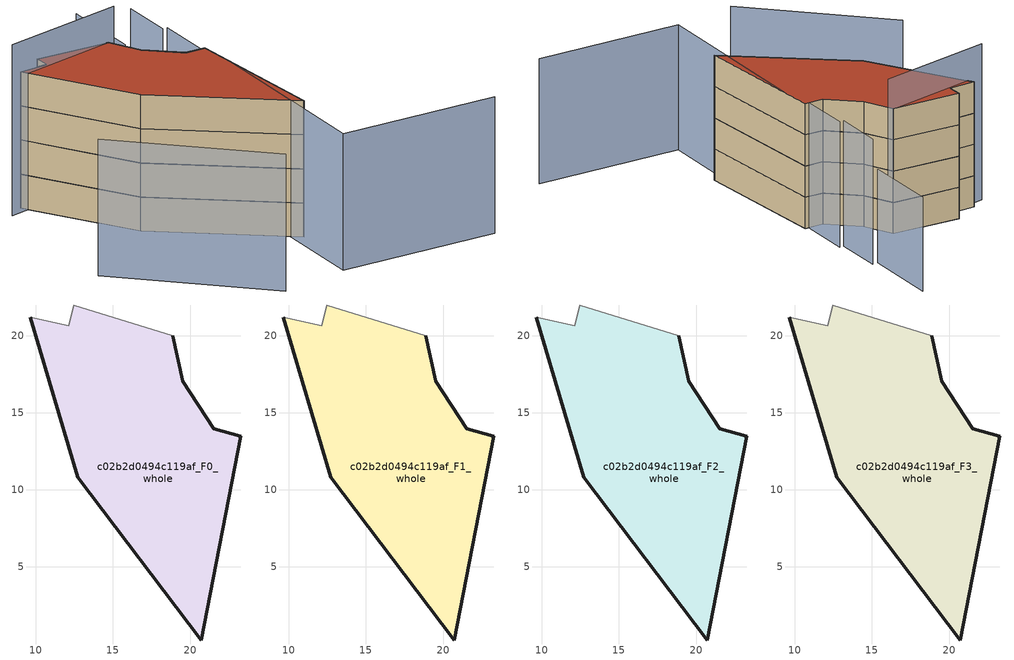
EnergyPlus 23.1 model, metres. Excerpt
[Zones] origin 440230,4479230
c02b2d0494c119af_F0_whole
 floor ground (EU_floor_Construction): 20.71,0.26 23.28,13.49 21.55,13.97 19.53,17.03 18.89,20 12.47,21.99 12.13,20.64 9.64,21.21 12.72,10.82 z0
 wall outside (EU_wall_Construction): 18.89,20 19.53,17.03 21.55,13.97 23.28,13.49 20.71,0.26 12.72,10.82 9.64,21.21 z0:3
 wall adiabatic (EU_wall_Construction): 9.64,21.21 12.13,20.64 12.47,21.99 18.89,20 z0:3
c02b2d0494c119af_F1_whole
 floor to c02b2d0494c119af_F0_whole (EU_floor_Construction): 20.71,0.26 23.28,13.49 21.55,13.97 19.53,17.03 18.88,20 12.46,21.99 12.13,20.64 9.63,21.21 12.72,10.82 z3
 wall outside (EU_wall_Construction): 18.89,20 19.53,17.03 21.55,13.97 23.28,13.49 20.71,0.26 12.72,10.82 9.64,21.21 z3:6
 wall adiabatic (EU_wall_Construction): 9.64,21.21 12.13,20.64 12.47,21.99 18.89,20 z3:6
c02b2d0494c119af_F2_whole
 floor to c02b2d0494c119af_F1_whole (EU_floor_Construction): 20.71,0.26 23.28,13.49 21.55,13.97 19.53,17.03 18.88,20 12.46,21.99 12.13,20.64 9.63,21.21 12.72,10.82 z6
 wall outside (EU_wall_Construction): 18.89,20 19.53,17.03 21.55,13.97 23.28,13.49 20.71,0.26 12.72,10.82 9.64,21.21 z6:9
 wall adiabatic (EU_wall_Construction): 9.64,21.21 12.13,20.64 12.47,21.99 18.89,20 z6:9
c02b2d0494c119af_F3_whole
 floor to c02b2d0494c119af_F2_whole (EU_floor_Construction): 20.71,0.26 23.28,13.49 21.55,13.97 19.53,17.03 18.88,20 12.46,21.99 12.13,20.64 9.63,21.21 12.72,10.82 z9
 wall outside (EU_wall_Construction): 18.89,20 19.53,17.03 21.55,13.97 23.28,13.49 20.71,0.26 12.72,10.82 9.64,21.21 z9:12
 wall adiabatic (EU_wall_Construction): 9.64,21.21 12.13,20.64 12.47,21.99 18.89,20 z9:12
 roof outside (EU_roof_Construction): 18.89,20 19.53,17.03 21.55,13.97 23.28,13.49 20.71,0.26 12.72,10.82 9.64,21.21 12.13,20.64 12.47,21.99 z12
shading: 3.71,7.23 11.61,-6.05 / 31.69,-10.57 17.84,-6.63 / 17.84,-6.63 22.66,10.34 / 22.91,13.59 24.26,18.49 / 23.87,18.6 25.16,23.29 z0:12; 24.61,23.37 26.57,30.53 z0:9; 19.49,19.97 8.06,20.64 z0:15
[Building]
EU S2 Campaign: North Axis=0; Terrain=City; Solar Distribution=FullExterior
[Site:Location]
Madrid: Latitude=40.5; Longitude=-3.5; Time Zone=1; Elevation=609
[SizingPeriod:WeatherFileDays]
AnnualSizingPeriod: Begin Month=1; Begin Day of Month=1; End Month=12; End Day of Month=31; Day of Week for Start Day=Monday; Use Weather File Daylight Saving Period=No; Use Weather File Rain and Snow Indicators=No
[MATERIAL]
EU_InternalMass_Material: Roughness=MediumRough; Thickness=0.1; Conductivity=1; Density=1800; Specific Heat=900; Thermal Absorptance=0.9; Solar Absorptance=0.7; Visible Absorptance=0.7
[MATERIAL:NOMASS] Roughness=MediumRough; Thermal Absorptance=0.9; Solar Absorptance=0.7; Visible Absorptance=0.7
Name | Thermal Resistance
EU_wall_NoMass | 0.609216
EU_roof_NoMass | 0.513268
EU_floor_NoMass | 0.568163
[CONSTRUCTION]
EU_wall_Construction: EU_wall_NoMass
EU_roof_Construction: EU_roof_NoMass
EU_floor_Construction: EU_floor_NoMass
EU_InternalMass_Construction: EU_InternalMass_Material
[ZONE] Type=1; Multiplier=1; Ceiling Height=autocalculate; Volume=449.443; Floor Area=autocalculate; Part of Total Floor Area=Yes
c02b2d0494c119af_F0_whole; c02b2d0494c119af_F1_whole; c02b2d0494c119af_F2_whole; c02b2d0494c119af_F3_whole
[INTERNALMASS] Construction=EU_InternalMass_Construction; Surface Area=149.814
Name | Zone or ZoneList
c02b2d0494c119af_F0_whole_EU_InternalMass | c02b2d0494c119af_F0_whole
c02b2d0494c119af_F1_whole_EU_InternalMass | c02b2d0494c119af_F1_whole
c02b2d0494c119af_F2_whole_EU_InternalMass | c02b2d0494c119af_F2_whole
c02b2d0494c119af_F3_whole_EU_InternalMass | c02b2d0494c119af_F3_whole
[OTHEREQUIPMENT] Fuel Type=Electricity; Design Level Calculation Method=Watts/Area; Power per Zone Floor Area=1; Fraction Latent=0; Fraction Radiant=0; Fraction Lost=0; Carbon Dioxide Generation Rate=0; EndUse Subcategory=EU_Step8_InternalGains
Name | Zone or ZoneList or Space or SpaceList | Schedule
EU_Step8_InternalGain_c02b2d0494c119af_F0_whole_f000 | c02b2d0494c119af_F0_whole | EU_Step8_GainSchedule_c02b2d0494c119af_F0_whole_f000
EU_Step8_InternalGain_c02b2d0494c119af_F1_whole_f000 | c02b2d0494c119af_F1_whole | EU_Step8_GainSchedule_c02b2d0494c119af_F1_whole_f000
EU_Step8_InternalGain_c02b2d0494c119af_F2_whole_f000 | c02b2d0494c119af_F2_whole | EU_Step8_GainSchedule_c02b2d0494c119af_F2_whole_f000
EU_Step8_InternalGain_c02b2d0494c119af_F3_whole_f000 | c02b2d0494c119af_F3_whole | EU_Step8_GainSchedule_c02b2d0494c119af_F3_whole_f000
[ZONEVENTILATION:DESIGNFLOWRATE] Schedule=EU_AlwaysOn; Design Flow Rate Calculation Method=AirChanges/Hour; Air Changes per Hour=0.752966; Ventilation Type=Natural; Fan Pressure Rise=0; Fan Total Efficiency=1; Constant Term Coefficient=1; Temperature Term Coefficient=0; Velocity Term Coefficient=0; Velocity Squared Term Coefficient=0; Minimum Indoor Temperature=-100; Maximum Indoor Temperature=100; Delta Temperature=-100; Minimum Outdoor Temperature=-100; Maximum Outdoor Temperature=100; Maximum Wind Speed=40
Name | Zone or ZoneList or Space or SpaceList
EU_ConstantAir_c02b2d0494c119af_F0_whole | c02b2d0494c119af_F0_whole
EU_ConstantAir_c02b2d0494c119af_F1_whole | c02b2d0494c119af_F1_whole
EU_ConstantAir_c02b2d0494c119af_F2_whole | c02b2d0494c119af_F2_whole
EU_ConstantAir_c02b2d0494c119af_F3_whole | c02b2d0494c119af_F3_whole
[HVACTEMPLATE:THERMOSTAT] Constant Heating Setpoint=20; Constant Cooling Setpoint=50
EU_HeatOnly_c02b2d0494c119af_F0_whole; EU_HeatOnly_c02b2d0494c119af_F1_whole; EU_HeatOnly_c02b2d0494c119af_F2_whole; EU_HeatOnly_c02b2d0494c119af_F3_whole
[HVACTEMPLATE:ZONE:IDEALLOADSAIRSYSTEM] System Availability Schedule=EU_AlwaysOn; Maximum Heating Supply Air Temperature=50; Minimum Cooling Supply Air Temperature=13; Maximum Heating Supply Air Humidity Ratio=0.0156; Minimum Cooling Supply Air Humidity Ratio=0.0077; Heating Limit=NoLimit; Cooling Limit=NoLimit; Heating Availability Schedule=EU_AlwaysOn; Cooling Availability Schedule=EU_CoolingOff; Dehumidification Control Type=ConstantSensibleHeatRatio; Cooling Sensible Heat Ratio=0.7; Dehumidification Setpoint=60; Humidification Control Type=None; Humidification Setpoint=30; Outdoor Air Method=None; Outdoor Air Flow Rate per Person=0.00944; Outdoor Air Flow Rate per Zone Floor Area=0; Outdoor Air Flow Rate per Zone=0; Demand Controlled Ventilation Type=None; Outdoor Air Economizer Type=NoEconomizer; Heat Recovery Type=None; Sensible Heat Recovery Effectiveness=0.7; Latent Heat Recovery Effectiveness=0.65
Name | Template Thermostat
c02b2d0494c119af_F0_whole | EU_HeatOnly_c02b2d0494c119af_F0_whole
c02b2d0494c119af_F1_whole | EU_HeatOnly_c02b2d0494c119af_F1_whole
c02b2d0494c119af_F2_whole | EU_HeatOnly_c02b2d0494c119af_F2_whole
c02b2d0494c119af_F3_whole | EU_HeatOnly_c02b2d0494c119af_F3_whole
[SIZING:ZONE] Zone Cooling Design Supply Air Temperature Input Method=SupplyAirTemperature; Zone Cooling Design Supply Air Temperature=13; Zone Heating Design Supply Air Temperature Input Method=SupplyAirTemperature; Zone Heating Design Supply Air Temperature=50; Zone Cooling Design Supply Air Humidity Ratio=0.008; Zone Heating Design Supply Air Humidity Ratio=0.008; Cooling Design Air Flow Method=DesignDay; Cooling Design Air Flow Rate=0; Cooling Minimum Air Flow per Zone Floor Area=0.000762; Cooling Minimum Air Flow=0; Cooling Minimum Air Flow Fraction=0.2; Heating Design Air Flow Method=DesignDay; Heating Design Air Flow Rate=0; Heating Maximum Air Flow per Zone Floor Area=0.002032; Heating Maximum Air Flow=0.141576; Heating Maximum Air Flow Fraction=0.3; Account for Dedicated Outdoor Air System=No; Dedicated Outdoor Air System Control Strategy=NeutralSupplyAir; Dedicated Outdoor Air Low Setpoint Temperature for Design=autosize; Dedicated Outdoor Air High Setpoint Temperature for Design=autosize; Zone Load Sizing Method=Sensible Load Only No Latent Load; Zone Latent Cooling Design Supply Air Humidity Ratio Input Method=HumidityRatioDifference; Zone Cooling Design Supply Air Humidity Ratio Difference=0.005; Zone Latent Heating Design Supply Air Humidity Ratio Input Method=HumidityRatioDifference; Zone Humidification Design Supply Air Humidity Ratio Difference=0.005
c02b2d0494c119af_F0_whole; c02b2d0494c119af_F1_whole; c02b2d0494c119af_F2_whole; c02b2d0494c119af_F3_whole
[SCHEDULE:CONSTANT]
Name | Hourly Value
EU_AlwaysOn | 1
EU_CoolingOff | 0
[SCHEDULE:FILE] Column Number=1; Rows to Skip at Top=0; Number of Hours of Data=8760; Column Separator=Comma; Interpolate to Timestep=No; Minutes per Item=60; Adjust Schedule for Daylight Savings=Yes
Name | File
EU_Step8_GainSchedule_c02b2d0494c119af_F0_whole_f000 | ../../schedules/c02b2d0494c119af/c02b2d0494c119af_F0_whole_f000_gain.csv
EU_Step8_GainSchedule_c02b2d0494c119af_F1_whole_f000 | ../../schedules/c02b2d0494c119af/c02b2d0494c119af_F1_whole_f000_gain.csv
EU_Step8_GainSchedule_c02b2d0494c119af_F2_whole_f000 | ../../schedules/c02b2d0494c119af/c02b2d0494c119af_F2_whole_f000_gain.csv
EU_Step8_GainSchedule_c02b2d0494c119af_F3_whole_f000 | ../../schedules/c02b2d0494c119af/c02b2d0494c119af_F3_whole_f000_gain.csv
